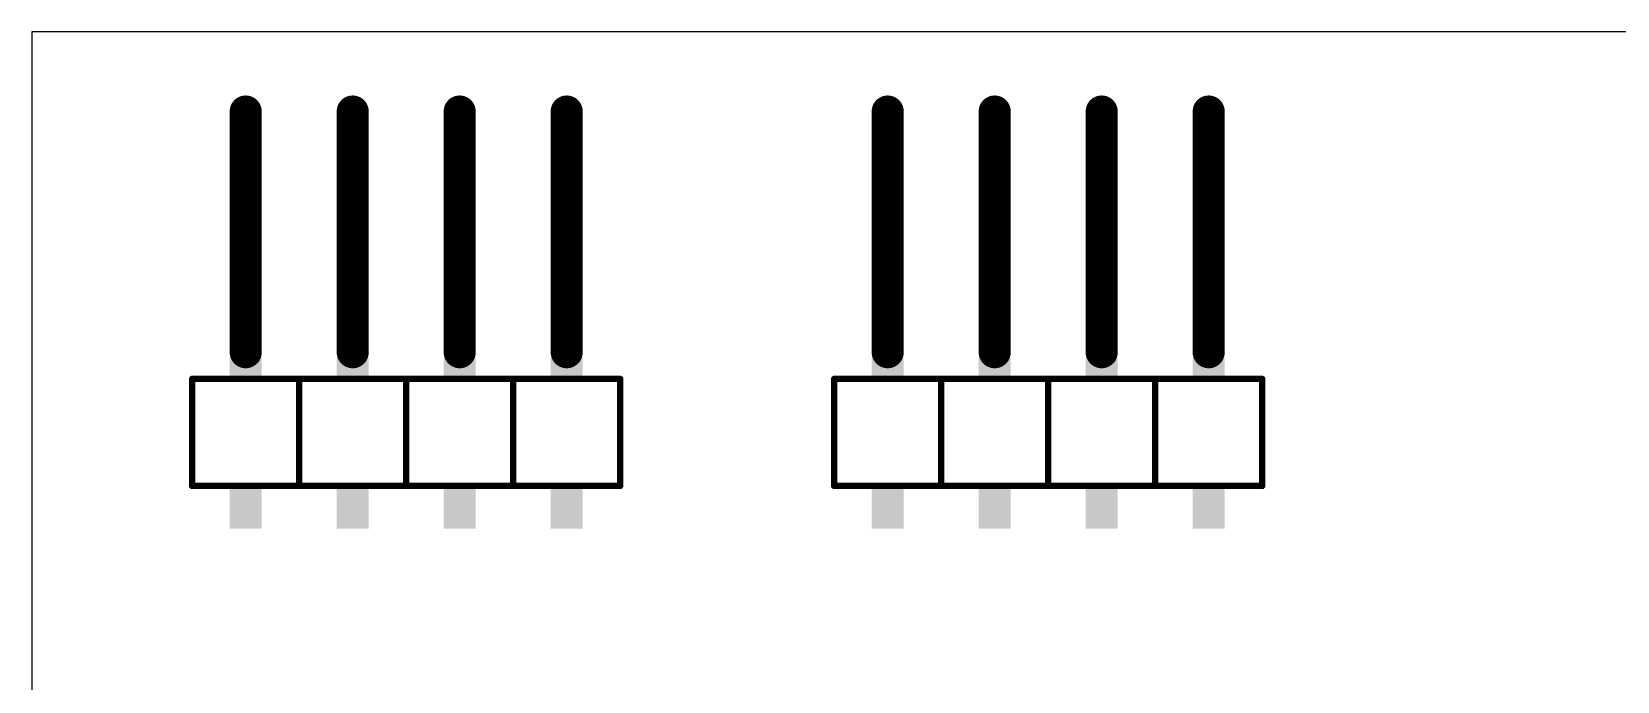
# Model space of a CAD drawing. Extents: x 0 to 73.3, y 0 to 45.7.
# Drawn here: x 0 to 37.64, y 30.29 to 45.71 of the extents above; entities that cross this region are included whole.
import ezdxf

# ---------------------------------------------------------------- set-up
doc = ezdxf.new("R2010")
doc.units = 0
for name, color, linetype in [('20', 7, 'CONTINUOUS'), ('21', 253, 'CONTINUOUS'), ('22', 253, 'CONTINUOUS'), ('23', 7, 'CONTINUOUS'), ('24', 7, 'CONTINUOUS')]:
    doc.layers.add(name, color=color, linetype=linetype)

# ---------------------------------------------------------------- blocks, each defined once
blk = doc.blocks.new('RECT')
blk.add_solid([(-0.5, -0.5), (0.5, -0.5), (-0.5, 0.5), (0.5, 0.5)])

msp = doc.modelspace()

# ---------------------------------------------------------------- linework, layer by layer
at = {"layer": '20'}
for p, q in [((73.33, 45.71), (0, 45.71)), ((0, 45.71), (0, 0))]:
    msp.add_line(p, q, dxfattribs=at)
at = {"layer": '21'}
for points, const_width in [([(5.08, 43.815), (5.08, 38.1)], 0.762), ([(7.62, 43.815), (7.62, 38.1)], 0.762), ([(10.16, 43.815), (10.16, 38.1)], 0.762), ([(12.7, 43.815), (12.7, 38.1)], 0.762), ([(6.35, 37.465), (3.81, 37.465)], 0.1524), ([(3.81, 37.465), (3.81, 34.925)], 0.1524), ([(6.35, 34.925), (6.35, 37.465)], 0.1524), ([(8.89, 37.465), (6.35, 37.465)], 0.1524), ([(8.89, 34.925), (8.89, 37.465)], 0.1524), ([(11.43, 37.465), (8.89, 37.465)], 0.1524), ([(11.43, 34.925), (11.43, 37.465)], 0.1524), ([(13.97, 37.465), (11.43, 37.465)], 0.1524), ([(13.97, 34.925), (13.97, 37.465)], 0.1524), ([(3.81, 34.925), (6.35, 34.925)], 0.1524), ([(6.35, 34.925), (8.89, 34.925)], 0.1524), ([(8.89, 34.925), (11.43, 34.925)], 0.1524), ([(11.43, 34.925), (13.97, 34.925)], 0.1524)]:
    msp.add_lwpolyline(points, dxfattribs=dict(at, const_width=const_width))
for points, const_width in [([(5.2705, 43.815, 1), (4.8895, 43.815)], 0.381), ([(7.8105, 43.815, 1), (7.4295, 43.815)], 0.381), ([(10.3505, 43.815, 1), (9.9695, 43.815)], 0.381), ([(12.8905, 43.815, 1), (12.5095, 43.815)], 0.381), ([(4.8895, 38.1, 1), (5.2705, 38.1)], 0.381), ([(7.4295, 38.1, 1), (7.8105, 38.1)], 0.381), ([(9.9695, 38.1, 1), (10.3505, 38.1)], 0.381), ([(12.5095, 38.1, 1), (12.8905, 38.1)], 0.381), ([(3.81, 37.5031, 1), (3.81, 37.4269)], 0.0762), ([(3.8481, 37.465, 1), (3.7719, 37.465)], 0.0762), ([(6.3881, 37.465, 1), (6.3119, 37.465)], 0.0762), ([(6.35, 37.5031, 1), (6.35, 37.4269)], 0.0762), ([(6.35, 37.4269, 1), (6.35, 37.5031)], 0.0762), ([(8.9281, 37.465, 1), (8.8519, 37.465)], 0.0762), ([(8.89, 37.5031, 1), (8.89, 37.4269)], 0.0762), ([(8.89, 37.4269, 1), (8.89, 37.5031)], 0.0762), ([(11.4681, 37.465, 1), (11.3919, 37.465)], 0.0762), ([(11.43, 37.5031, 1), (11.43, 37.4269)], 0.0762), ([(11.43, 37.4269, 1), (11.43, 37.5031)], 0.0762), ([(14.0081, 37.465, 1), (13.9319, 37.465)], 0.0762), ([(13.97, 37.4269, 1), (13.97, 37.5031)], 0.0762), ([(3.81, 34.9631, 1), (3.81, 34.8869)], 0.0762), ([(3.7719, 34.925, 1), (3.8481, 34.925)], 0.0762), ([(6.35, 34.9631, 1), (6.35, 34.8869)], 0.0762), ([(6.3119, 34.925, 1), (6.3881, 34.925)], 0.0762), ([(6.35, 34.8869, 1), (6.35, 34.9631)], 0.0762), ([(8.89, 34.9631, 1), (8.89, 34.8869)], 0.0762), ([(8.8519, 34.925, 1), (8.9281, 34.925)], 0.0762), ([(8.89, 34.8869, 1), (8.89, 34.9631)], 0.0762), ([(11.43, 34.9631, 1), (11.43, 34.8869)], 0.0762), ([(11.3919, 34.925, 1), (11.4681, 34.925)], 0.0762), ([(11.43, 34.8869, 1), (11.43, 34.9631)], 0.0762), ([(13.9319, 34.925, 1), (14.0081, 34.925)], 0.0762), ([(13.97, 34.8869, 1), (13.97, 34.9631)], 0.0762)]:
    msp.add_lwpolyline(points, format="xyb", dxfattribs=dict(at, const_width=const_width))
at = {"layer": '22'}
for points, const_width in [([(20.32, 43.815), (20.32, 38.1)], 0.762), ([(22.86, 43.815), (22.86, 38.1)], 0.762), ([(25.4, 43.815), (25.4, 38.1)], 0.762), ([(27.94, 43.815), (27.94, 38.1)], 0.762), ([(19.05, 34.925), (19.05, 37.465)], 0.1524), ([(19.05, 37.465), (21.59, 37.465)], 0.1524), ([(21.59, 34.925), (21.59, 37.465)], 0.1524), ([(21.59, 37.465), (24.13, 37.465)], 0.1524), ([(24.13, 37.465), (24.13, 34.925)], 0.1524), ([(24.13, 34.925), (24.13, 37.465)], 0.1524), ([(24.13, 37.465), (26.67, 37.465)], 0.1524), ([(26.67, 34.925), (26.67, 37.465)], 0.1524), ([(26.67, 37.465), (29.21, 37.465)], 0.1524), ([(29.21, 37.465), (29.21, 34.925)], 0.1524), ([(21.59, 34.925), (19.05, 34.925)], 0.1524), ([(24.13, 34.925), (21.59, 34.925)], 0.1524), ([(26.67, 34.925), (24.13, 34.925)], 0.1524), ([(29.21, 34.925), (26.67, 34.925)], 0.1524)]:
    msp.add_lwpolyline(points, dxfattribs=dict(at, const_width=const_width))
for points, const_width in [([(20.5105, 43.815, 1), (20.1295, 43.815)], 0.381), ([(23.0505, 43.815, 1), (22.6695, 43.815)], 0.381), ([(25.5905, 43.815, 1), (25.2095, 43.815)], 0.381), ([(28.1305, 43.815, 1), (27.7495, 43.815)], 0.381), ([(20.1295, 38.1, 1), (20.5105, 38.1)], 0.381), ([(22.6695, 38.1, 1), (23.0505, 38.1)], 0.381), ([(25.2095, 38.1, 1), (25.5905, 38.1)], 0.381), ([(27.7495, 38.1, 1), (28.1305, 38.1)], 0.381), ([(19.0881, 37.465, 1), (19.0119, 37.465)], 0.0762), ([(19.05, 37.5031, 1), (19.05, 37.4269)], 0.0762), ([(21.6281, 37.465, 1), (21.5519, 37.465)], 0.0762), ([(21.59, 37.5031, 1), (21.59, 37.4269)], 0.0762), ([(21.59, 37.4269, 1), (21.59, 37.5031)], 0.0762), ([(24.1681, 37.465, 1), (24.0919, 37.465)], 0.0762), ([(24.1681, 37.465, 1), (24.0919, 37.465)], 0.0762), ([(24.13, 37.5031, 1), (24.13, 37.4269)], 0.0762), ([(24.13, 37.4269, 1), (24.13, 37.5031)], 0.0762), ([(26.7081, 37.465, 1), (26.6319, 37.465)], 0.0762), ([(26.67, 37.5031, 1), (26.67, 37.4269)], 0.0762), ([(26.67, 37.4269, 1), (26.67, 37.5031)], 0.0762), ([(29.2481, 37.465, 1), (29.1719, 37.465)], 0.0762), ([(29.21, 37.4269, 1), (29.21, 37.5031)], 0.0762), ([(19.05, 34.9631, 1), (19.05, 34.8869)], 0.0762), ([(19.0119, 34.925, 1), (19.0881, 34.925)], 0.0762), ([(21.59, 34.9631, 1), (21.59, 34.8869)], 0.0762), ([(21.5519, 34.925, 1), (21.6281, 34.925)], 0.0762), ([(21.59, 34.8869, 1), (21.59, 34.9631)], 0.0762), ([(24.13, 34.9631, 1), (24.13, 34.8869)], 0.0762), ([(24.0919, 34.925, 1), (24.1681, 34.925)], 0.0762), ([(24.0919, 34.925, 1), (24.1681, 34.925)], 0.0762), ([(24.13, 34.8869, 1), (24.13, 34.9631)], 0.0762), ([(26.67, 34.9631, 1), (26.67, 34.8869)], 0.0762), ([(26.6319, 34.925, 1), (26.7081, 34.925)], 0.0762), ([(26.67, 34.8869, 1), (26.67, 34.9631)], 0.0762), ([(29.1719, 34.925, 1), (29.2481, 34.925)], 0.0762), ([(29.21, 34.8869, 1), (29.21, 34.9631)], 0.0762)]:
    msp.add_lwpolyline(points, format="xyb", dxfattribs=dict(at, const_width=const_width))
at = {"layer": '23'}
msp.add_point((8.89, 36.83), dxfattribs=at)
at = {"layer": '24'}
for p in [(21.59, 36.83), (26.67, 36.83)]:
    msp.add_point(p, dxfattribs=at)

# ---------------------------------------------------------------- block references
at = {"layer": '21', "xscale": 0.762}
for p, yscale in [((5.08, 37.719), 0.508), ((7.62, 37.719), 0.508), ((10.16, 37.719), 0.508), ((12.7, 37.719), 0.508), ((5.08, 34.417), 1.016), ((7.62, 34.417), 1.016), ((10.16, 34.417), 1.016), ((12.7, 34.417), 1.016)]:
    msp.add_blockref('RECT', p, dxfattribs=dict(at, yscale=yscale))
at = {"layer": '22', "xscale": 0.762, "rotation": 180}
for p, yscale in [((20.32, 37.719), 0.508), ((22.86, 37.719), 0.508), ((25.4, 37.719), 0.508), ((27.94, 37.719), 0.508), ((20.32, 34.417), 1.016), ((22.86, 34.417), 1.016), ((25.4, 34.417), 1.016), ((27.94, 34.417), 1.016)]:
    msp.add_blockref('RECT', p, dxfattribs=dict(at, yscale=yscale))

doc.saveas('drawing.dxf')
